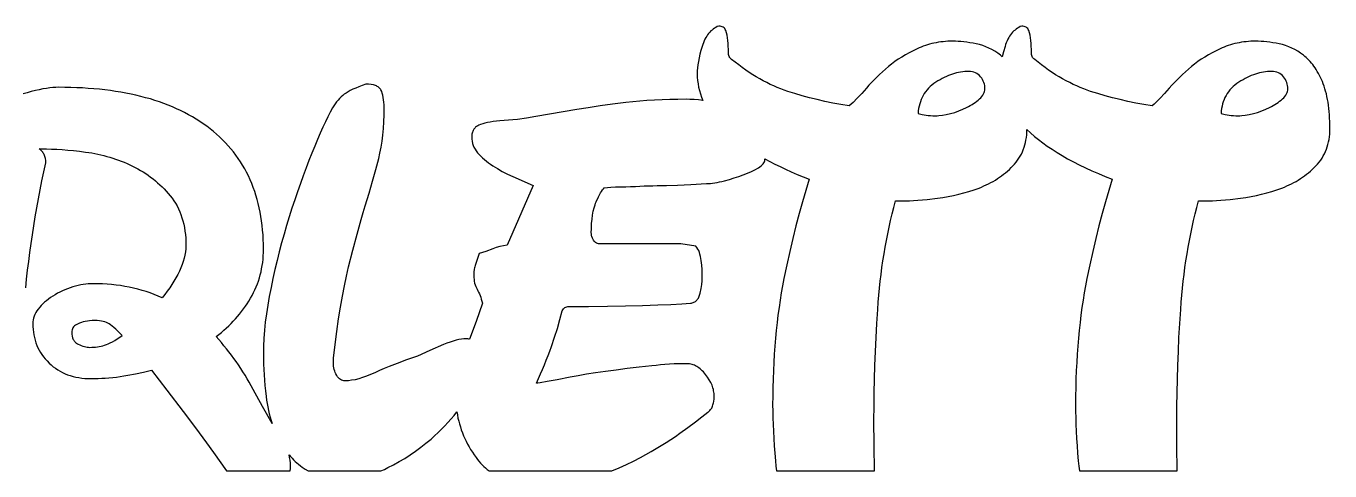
# Model space of a CAD drawing. Extents: x 0 to 321, y 2 to 101.
# Drawn here: x 160.5 to 320.9, y 1.9 to 56.6 of the extents above; entities that cross this region are included whole.
import ezdxf

# ---------------------------------------------------------------- set-up
doc = ezdxf.new("R2010")
doc.units = 0
doc.layers.add('CAMADA_1', color=18, linetype='CONTINUOUS')

msp = doc.modelspace()

# ---------------------------------------------------------------- linework, layer by layer
at = {"layer": 'CAMADA_1'}
msp.add_lwpolyline([(160.42, 24.42), (160.53, 25.5), (160.65, 26.59), (160.78, 27.68), (160.92, 28.77), (161.07, 29.86), (161.23, 30.96), (161.4, 32.06), (161.58, 33.16), (161.77, 34.26), (161.97, 35.36), (162.18, 36.47), (162.41, 37.58), (162.64, 38.69), (162.88, 39.8), (162.87, 40.08), (162.83, 40.34), (162.77, 40.58), (162.68, 40.8), (162.63, 40.9), (162.57, 41), (162.51, 41.1), (162.43, 41.19), (162.36, 41.28), (162.27, 41.36), (162.08, 41.51), (162.35, 41.52), (162.96, 41.51), (163.59, 41.49), (164.24, 41.46), (164.91, 41.42), (165.6, 41.36), (166.31, 41.29), (167.04, 41.21), (167.79, 41.12), (168.17, 41.07), (168.55, 41.01), (168.92, 40.94), (169.3, 40.86), (169.67, 40.78), (170.03, 40.69), (170.4, 40.59), (170.76, 40.49), (171.12, 40.38), (171.47, 40.26), (171.83, 40.13), (172.18, 40), (172.53, 39.86), (172.88, 39.71), (173.22, 39.56), (173.56, 39.4), (173.9, 39.23), (174.23, 39.05), (174.55, 38.86), (174.87, 38.67), (175.18, 38.47), (175.49, 38.26), (175.79, 38.04), (176.08, 37.82), (176.37, 37.59), (176.65, 37.35), (176.92, 37.1), (177.19, 36.85), (177.45, 36.58), (177.71, 36.31), (177.96, 36.03), (178.2, 35.75), (178.44, 35.45), (178.65, 35.14), (178.86, 34.82), (179.04, 34.49), (179.22, 34.15), (179.37, 33.79), (179.52, 33.43), (179.64, 33.05), (179.76, 32.65), (179.86, 32.25), (179.94, 31.84), (180.01, 31.41), (180.06, 30.97), (180.1, 30.52), (180.12, 30.06), (180.13, 29.58), (180.11, 29.21), (180.08, 28.84), (180.01, 28.46), (179.93, 28.07), (179.81, 27.68), (179.68, 27.28), (179.52, 26.88), (179.33, 26.46), (179.12, 26.05), (178.9, 25.64), (178.66, 25.23), (178.4, 24.82), (178.13, 24.42), (177.84, 24.02), (177.53, 23.61), (177.21, 23.22), (176.72, 23.42), (176.23, 23.62), (175.74, 23.8), (175.23, 23.97), (174.73, 24.12), (174.21, 24.27), (173.69, 24.39), (173.16, 24.51), (172.63, 24.61), (172.09, 24.7), (171.54, 24.77), (170.99, 24.83), (170.43, 24.88), (169.87, 24.91), (169.3, 24.93), (168.72, 24.94), (168.42, 24.93), (168.11, 24.91), (167.81, 24.88), (167.49, 24.84), (167.18, 24.78), (166.85, 24.72), (166.53, 24.63), (166.2, 24.54), (165.87, 24.44), (165.55, 24.32), (165.23, 24.2), (164.92, 24.06), (164.62, 23.91), (164.32, 23.76), (164.03, 23.59), (163.75, 23.41), (163.47, 23.23), (163.21, 23.04), (162.97, 22.85), (162.73, 22.65), (162.52, 22.45), (162.32, 22.25), (162.13, 22.04), (161.96, 21.82), (161.8, 21.61), (161.67, 21.39), (161.55, 21.17), (161.46, 20.94), (161.39, 20.72), (161.33, 20.49), (161.3, 20.26), (161.29, 20.03), (161.3, 19.67), (161.32, 19.32), (161.36, 18.97), (161.42, 18.64), (161.49, 18.31), (161.57, 17.98), (161.67, 17.67), (161.79, 17.36), (161.92, 17.06), (162.07, 16.77), (162.23, 16.49), (162.41, 16.22), (162.61, 15.95), (162.82, 15.69), (163.04, 15.44), (163.28, 15.19), (163.54, 14.96), (163.8, 14.74), (164.07, 14.54), (164.35, 14.35), (164.64, 14.18), (164.94, 14.02), (165.25, 13.88), (165.57, 13.75), (165.9, 13.64), (166.24, 13.54), (166.58, 13.46), (166.94, 13.39), (167.3, 13.34), (167.68, 13.3), (168.06, 13.28), (168.45, 13.27), (168.89, 13.27), (169.32, 13.29), (169.77, 13.31), (170.21, 13.33), (170.66, 13.37), (171.12, 13.42), (171.57, 13.47), (172.04, 13.53), (172.5, 13.6), (172.97, 13.68), (173.93, 13.87), (174.9, 14.08), (175.88, 14.33), (177.79, 11.86), (179.79, 9.22), (180.8, 7.89), (181.75, 6.6), (182.65, 5.37), (183.51, 4.18), (185.12, 1.93), (192.96, 1.93), (192.98, 2.23), (192.99, 2.53), (192.98, 2.89), (192.95, 3.24), (192.89, 3.58), (192.82, 3.9), (193, 3.69), (193.19, 3.49), (193.38, 3.29), (193.58, 3.1), (193.79, 2.92), (194, 2.74), (194.22, 2.56), (194.44, 2.39), (194.8, 2.15), (195.17, 1.93), (204.12, 1.93), (204.55, 2.12), (204.99, 2.33), (205.69, 2.69), (206.39, 3.07), (207.07, 3.47), (207.74, 3.9), (208.39, 4.35), (209.04, 4.83), (209.67, 5.32), (210.29, 5.84), (210.73, 6.24), (211.17, 6.64), (211.58, 7.04), (211.99, 7.46), (212.38, 7.88), (212.76, 8.31), (213.12, 8.74), (213.47, 9.18), (213.53, 8.81), (213.61, 8.43), (213.7, 8.06), (213.79, 7.7), (213.9, 7.33), (214.02, 6.97), (214.15, 6.62), (214.29, 6.26), (214.45, 5.91), (214.61, 5.57), (214.79, 5.23), (214.97, 4.89), (215.17, 4.55), (215.38, 4.22), (215.6, 3.89), (215.83, 3.57), (216.01, 3.33), (216.19, 3.11), (216.38, 2.89), (216.58, 2.68), (216.78, 2.48), (217, 2.29), (217.22, 2.11), (217.44, 1.93), (232.55, 1.93), (233.45, 2.31), (234.34, 2.71), (235.2, 3.12), (236.06, 3.57), (236.73, 3.93), (237.38, 4.3), (238.01, 4.67), (238.63, 5.04), (239.22, 5.42), (239.8, 5.79), (240.36, 6.17), (240.9, 6.55), (241.91, 7.28), (242.82, 7.96), (243.63, 8.58), (244.34, 9.14), (244.44, 9.21), (244.53, 9.28), (244.62, 9.37), (244.69, 9.46), (244.76, 9.56), (244.83, 9.66), (244.89, 9.78), (244.94, 9.9), (244.99, 10.03), (245.03, 10.16), (245.06, 10.3), (245.09, 10.45), (245.13, 10.78), (245.14, 11.13), (245.14, 11.29), (245.12, 11.46), (245.1, 11.62), (245.07, 11.79), (245.04, 11.95), (244.99, 12.12), (244.94, 12.29), (244.88, 12.45), (244.8, 12.62), (244.73, 12.78), (244.54, 13.11), (244.33, 13.45), (244.08, 13.78), (243.95, 13.94), (243.81, 14.09), (243.68, 14.23), (243.54, 14.36), (243.4, 14.48), (243.27, 14.59), (243.13, 14.68), (242.99, 14.77), (242.84, 14.85), (242.7, 14.92), (242.56, 14.97), (242.41, 15.02), (242.27, 15.06), (242.12, 15.08), (241.97, 15.1), (241.82, 15.1), (241.29, 15.1), (240.75, 15.09), (240.2, 15.07), (239.64, 15.04), (239.08, 15), (238.53, 14.96), (237.98, 14.9), (237.45, 14.84), (235.9, 14.67), (234.44, 14.5), (233.06, 14.33), (231.76, 14.16), (230.55, 13.98), (229.43, 13.81), (228.39, 13.63), (227.43, 13.45), (225.81, 13.13), (224.57, 12.9), (223.72, 12.76), (223.44, 12.73), (223.26, 12.72), (223.52, 13.28), (223.77, 13.84), (224.02, 14.41), (224.25, 14.97), (224.48, 15.54), (224.7, 16.1), (224.91, 16.66), (225.11, 17.23), (225.5, 18.35), (225.84, 19.45), (226.16, 20.53), (226.44, 21.6), (226.51, 21.73), (226.59, 21.84), (226.68, 21.93), (226.77, 22), (226.88, 22.06), (226.99, 22.1), (227.11, 22.13), (227.24, 22.13), (229.69, 22.14), (232.03, 22.17), (234.24, 22.21), (236.32, 22.27), (238.21, 22.33), (239.82, 22.4), (241.16, 22.46), (242.22, 22.53), (242.34, 22.55), (242.44, 22.58), (242.55, 22.62), (242.65, 22.66), (242.74, 22.71), (242.83, 22.77), (242.91, 22.84), (242.99, 22.91), (243.06, 23), (243.12, 23.09), (243.19, 23.18), (243.24, 23.29), (243.29, 23.4), (243.34, 23.52), (243.42, 23.79), (243.53, 24.33), (243.62, 24.84), (243.66, 25.3), (243.68, 25.51), (243.68, 25.71), (243.67, 26.19), (243.65, 26.69), (243.61, 27.22), (243.55, 27.77), (243.51, 28.04), (243.46, 28.3), (243.39, 28.55), (243.32, 28.78), (243.23, 29), (243.13, 29.2), (243.01, 29.39), (242.89, 29.56), (241.03, 29.83), (231.21, 29.83), (231.06, 29.83), (230.91, 29.85), (230.77, 29.89), (230.65, 29.94), (230.54, 30.01), (230.44, 30.09), (230.36, 30.18), (230.29, 30.29), (230.17, 30.52), (230.09, 30.74), (230.06, 30.84), (230.04, 30.95), (230.03, 31.05), (230.02, 31.15), (230.03, 31.76), (230.06, 32.34), (230.11, 32.87), (230.17, 33.37), (230.25, 33.84), (230.36, 34.26), (230.48, 34.65), (230.55, 34.83), (230.62, 35), (230.9, 35.6), (231.04, 35.86), (231.16, 36.09), (231.29, 36.29), (231.4, 36.47), (231.51, 36.61), (231.61, 36.72), (231.99, 36.78), (232.44, 36.82), (232.98, 36.85), (233.6, 36.85), (234.25, 36.86), (234.86, 36.87), (235.44, 36.89), (235.99, 36.92), (236.52, 36.95), (237.05, 36.97), (237.58, 36.98), (238.11, 36.99), (238.67, 36.99), (239.27, 37), (240.63, 37.05), (242.26, 37.14), (244.21, 37.25), (244.45, 37.26), (244.7, 37.27), (244.95, 37.3), (245.22, 37.34), (245.5, 37.38), (245.79, 37.44), (246.09, 37.51), (246.4, 37.58), (247.02, 37.75), (247.61, 37.93), (248.18, 38.12), (248.72, 38.31), (249.24, 38.52), (249.72, 38.73), (250.16, 38.95), (250.58, 39.18), (250.76, 39.29), (250.93, 39.41), (251.06, 39.53), (251.17, 39.66), (251.26, 39.78), (251.32, 39.91), (251.36, 40.04), (251.37, 40.17), (251.37, 40.3), (251.98, 39.97), (252.61, 39.65), (253.26, 39.33), (253.93, 39.01), (254.63, 38.69), (255.34, 38.38), (256.08, 38.07), (256.84, 37.77), (256.42, 36.41), (256, 35.01), (255.6, 33.56), (255.2, 32.06), (254.82, 30.51), (254.44, 28.91), (254.08, 27.26), (253.73, 25.56), (253.56, 24.69), (253.4, 23.81), (253.25, 22.92), (253.12, 22.01), (252.99, 21.08), (252.88, 20.15), (252.77, 19.2), (252.68, 18.24), (252.6, 17.26), (252.53, 16.27), (252.47, 15.27), (252.42, 14.25), (252.38, 13.22), (252.36, 12.17), (252.34, 11.12), (252.33, 10.05), (252.34, 9.27), (252.35, 8.47), (252.38, 7.65), (252.42, 6.8), (252.46, 5.92), (252.52, 5.02), (252.59, 4.1), (252.67, 3.15), (252.73, 2.53), (252.81, 1.93), (264.85, 1.93), (264.81, 5.04), (264.8, 8.19), (264.81, 9.85), (264.83, 11.53), (264.87, 13.21), (264.92, 14.9), (264.98, 16.61), (265.06, 18.32), (265.16, 20.05), (265.27, 21.78), (265.33, 22.65), (265.4, 23.52), (265.48, 24.37), (265.58, 25.23), (265.68, 26.08), (265.79, 26.92), (265.91, 27.76), (266.04, 28.6), (266.19, 29.43), (266.34, 30.25), (266.5, 31.08), (266.67, 31.89), (266.85, 32.7), (267.04, 33.51), (267.24, 34.31), (267.45, 35.11), (268.25, 35.11), (268.69, 35.12), (269.17, 35.13), (269.67, 35.16), (270.21, 35.2), (270.77, 35.24), (271.36, 35.3), (272.63, 35.44), (273.29, 35.54), (273.94, 35.65), (274.59, 35.78), (275.23, 35.93), (275.86, 36.09), (276.49, 36.28), (277.12, 36.48), (277.73, 36.7), (278.04, 36.82), (278.33, 36.95), (278.63, 37.08), (278.91, 37.22), (279.19, 37.37), (279.47, 37.52), (279.74, 37.68), (280, 37.85), (280.26, 38.02), (280.51, 38.2), (280.76, 38.39), (281, 38.58), (281.24, 38.78), (281.47, 38.99), (281.69, 39.2), (281.91, 39.42), (282.11, 39.65), (282.31, 39.88), (282.48, 40.11), (282.65, 40.36), (282.8, 40.61), (282.94, 40.87), (283.07, 41.14), (283.18, 41.41), (283.28, 41.7), (283.37, 41.99), (283.45, 42.28), (283.51, 42.59), (283.56, 42.9), (283.6, 43.22), (283.62, 43.55), (283.63, 43.88), (284.07, 43.47), (284.55, 43.05), (285.05, 42.65), (285.58, 42.25), (286.13, 41.85), (286.72, 41.46), (287.33, 41.07), (287.97, 40.68), (288.64, 40.3), (289.34, 39.93), (290.07, 39.56), (290.82, 39.19), (291.61, 38.83), (292.42, 38.47), (293.26, 38.11), (294.12, 37.77), (293.7, 36.41), (293.28, 35.01), (292.88, 33.56), (292.48, 32.06), (292.1, 30.51), (291.72, 28.91), (291.36, 27.26), (291.01, 25.56), (290.84, 24.69), (290.68, 23.81), (290.53, 22.92), (290.4, 22.01), (290.27, 21.08), (290.16, 20.15), (290.06, 19.2), (289.96, 18.24), (289.88, 17.26), (289.81, 16.27), (289.75, 15.27), (289.7, 14.25), (289.66, 13.22), (289.64, 12.17), (289.62, 11.12), (289.62, 10.05), (289.62, 9.27), (289.64, 8.47), (289.66, 7.65), (289.7, 6.8), (289.74, 5.92), (289.8, 5.02), (289.87, 4.1), (289.95, 3.15), (290.01, 2.53), (290.09, 1.93), (302.13, 1.93), (302.09, 5.04), (302.08, 8.19), (302.09, 9.85), (302.11, 11.53), (302.15, 13.21), (302.2, 14.9), (302.26, 16.61), (302.34, 18.32), (302.44, 20.05), (302.55, 21.78), (302.61, 22.65), (302.68, 23.52), (302.76, 24.37), (302.86, 25.23), (302.96, 26.08), (303.07, 26.92), (303.19, 27.76), (303.33, 28.6), (303.47, 29.43), (303.62, 30.25), (303.78, 31.08), (303.95, 31.89), (304.13, 32.7), (304.32, 33.51), (304.52, 34.31), (304.73, 35.11), (305.53, 35.11), (305.98, 35.12), (306.45, 35.13), (306.95, 35.16), (307.49, 35.2), (308.05, 35.24), (308.64, 35.3), (309.91, 35.44), (310.57, 35.54), (311.22, 35.65), (311.87, 35.78), (312.51, 35.93), (313.14, 36.09), (313.77, 36.28), (314.4, 36.48), (315.01, 36.7), (315.32, 36.82), (315.62, 36.95), (315.91, 37.08), (316.19, 37.22), (316.48, 37.37), (316.75, 37.52), (317.02, 37.68), (317.28, 37.85), (317.54, 38.02), (317.8, 38.2), (318.04, 38.39), (318.28, 38.58), (318.52, 38.78), (318.75, 38.99), (318.97, 39.2), (319.19, 39.42), (319.4, 39.65), (319.59, 39.89), (319.78, 40.13), (319.95, 40.38), (320.1, 40.64), (320.24, 40.91), (320.37, 41.18), (320.48, 41.46), (320.58, 41.75), (320.67, 42.05), (320.75, 42.36), (320.81, 42.67), (320.85, 42.99), (320.89, 43.32), (320.91, 43.65), (320.91, 44), (320.9, 44.87), (320.88, 45.29), (320.86, 45.7), (320.82, 46.1), (320.78, 46.49), (320.74, 46.87), (320.68, 47.23), (320.62, 47.59), (320.55, 47.93), (320.48, 48.26), (320.39, 48.59), (320.3, 48.9), (320.2, 49.2), (320.1, 49.49), (319.99, 49.77), (319.75, 50.3), (319.49, 50.79), (319.36, 51.03), (319.22, 51.25), (319.09, 51.47), (318.94, 51.67), (318.8, 51.87), (318.64, 52.06), (318.49, 52.24), (318.33, 52.42), (318.17, 52.58), (318.01, 52.73), (317.84, 52.88), (317.67, 53.02), (317.31, 53.27), (316.96, 53.5), (316.59, 53.71), (316.22, 53.9), (315.85, 54.06), (315.46, 54.2), (315.08, 54.32), (314.68, 54.41), (314.29, 54.49), (313.9, 54.55), (313.53, 54.61), (313.16, 54.66), (312.8, 54.69), (312.44, 54.72), (312.1, 54.74), (311.76, 54.74), (311.17, 54.73), (310.59, 54.68), (310.31, 54.65), (310.03, 54.61), (309.75, 54.56), (309.48, 54.51), (309.2, 54.45), (308.94, 54.38), (308.67, 54.3), (308.41, 54.22), (308.15, 54.13), (307.89, 54.03), (307.64, 53.93), (307.39, 53.81), (306.9, 53.58), (306.42, 53.33), (305.96, 53.07), (305.51, 52.8), (305.08, 52.52), (304.66, 52.23), (304.26, 51.93), (303.87, 51.62), (303.5, 51.31), (303.13, 50.99), (302.78, 50.66), (302.43, 50.33), (302.1, 50), (301.77, 49.66), (301.46, 49.32), (301.15, 48.97), (300.57, 48.31), (300.03, 47.73), (299.51, 47.22), (299.27, 46.99), (299.03, 46.78), (298.01, 46.96), (297.02, 47.14), (296.04, 47.35), (295.09, 47.56), (294.15, 47.79), (293.24, 48.04), (292.34, 48.3), (291.47, 48.57), (291.04, 48.72), (290.61, 48.88), (290.18, 49.06), (289.75, 49.24), (289.32, 49.44), (288.89, 49.65), (288.45, 49.88), (288.02, 50.12), (287.59, 50.37), (287.16, 50.63), (286.73, 50.91), (286.3, 51.2), (285.87, 51.5), (285.44, 51.82), (285.01, 52.15), (284.58, 52.49), (284.48, 52.56), (284.4, 52.64), (284.33, 52.74), (284.28, 52.85), (284.23, 52.97), (284.2, 53.11), (284.18, 53.26), (284.18, 53.42), (284.17, 53.75), (284.16, 54.09), (284.14, 54.45), (284.11, 54.81), (284.07, 55.16), (284.01, 55.49), (283.94, 55.79), (283.85, 56.07), (283.79, 56.19), (283.72, 56.3), (283.63, 56.39), (283.53, 56.47), (283.42, 56.52), (283.29, 56.57), (283.14, 56.59), (282.98, 56.6), (282.8, 56.53), (282.63, 56.44), (282.47, 56.35), (282.31, 56.24), (282.16, 56.12), (282.01, 56), (281.87, 55.85), (281.74, 55.7), (281.62, 55.54), (281.5, 55.37), (281.39, 55.18), (281.28, 54.98), (281.18, 54.77), (281.09, 54.55), (281.01, 54.32), (280.93, 54.08), (280.75, 53.44), (280.6, 52.84), (280.38, 53.02), (280.03, 53.27), (279.68, 53.5), (279.31, 53.71), (278.94, 53.9), (278.57, 54.06), (278.18, 54.2), (277.8, 54.32), (277.4, 54.41), (277.01, 54.49), (276.62, 54.55), (276.24, 54.61), (275.88, 54.66), (275.51, 54.69), (275.16, 54.72), (274.82, 54.74), (274.48, 54.74), (273.89, 54.73), (273.31, 54.68), (273.03, 54.65), (272.75, 54.61), (272.47, 54.56), (272.19, 54.51), (271.92, 54.45), (271.65, 54.38), (271.39, 54.3), (271.13, 54.22), (270.87, 54.13), (270.61, 54.03), (270.36, 53.93), (270.11, 53.81), (269.62, 53.58), (269.14, 53.33), (268.68, 53.07), (268.23, 52.8), (267.8, 52.52), (267.38, 52.23), (266.98, 51.93), (266.59, 51.62), (266.22, 51.31), (265.85, 50.99), (265.49, 50.66), (265.15, 50.33), (264.81, 50), (264.49, 49.66), (264.18, 49.32), (263.87, 48.97), (263.29, 48.31), (262.75, 47.73), (262.23, 47.22), (261.99, 46.99), (261.75, 46.78), (260.73, 46.96), (259.74, 47.14), (258.76, 47.35), (257.8, 47.56), (256.87, 47.79), (255.96, 48.04), (255.06, 48.3), (254.19, 48.57), (253.76, 48.72), (253.33, 48.88), (252.9, 49.06), (252.47, 49.24), (252.04, 49.44), (251.6, 49.65), (251.17, 49.88), (250.74, 50.12), (250.31, 50.37), (249.88, 50.63), (249.45, 50.91), (249.02, 51.2), (248.59, 51.5), (248.16, 51.82), (247.73, 52.15), (247.29, 52.49), (247.2, 52.56), (247.12, 52.64), (247.05, 52.74), (247, 52.85), (246.95, 52.97), (246.92, 53.11), (246.9, 53.26), (246.9, 53.42), (246.89, 53.75), (246.88, 54.09), (246.86, 54.45), (246.83, 54.81), (246.79, 55.16), (246.73, 55.49), (246.66, 55.79), (246.56, 56.07), (246.51, 56.19), (246.44, 56.3), (246.35, 56.39), (246.25, 56.47), (246.13, 56.52), (246.01, 56.57), (245.86, 56.59), (245.7, 56.6), (245.52, 56.53), (245.35, 56.44), (245.19, 56.35), (245.03, 56.24), (244.88, 56.12), (244.73, 56), (244.59, 55.85), (244.46, 55.7), (244.33, 55.54), (244.22, 55.37), (244.1, 55.18), (244, 54.98), (243.9, 54.77), (243.81, 54.55), (243.73, 54.32), (243.65, 54.08), (243.51, 53.59), (243.39, 53.13), (243.28, 52.68), (243.2, 52.25), (243.13, 51.85), (243.09, 51.47), (243.06, 51.1), (243.05, 50.76), (243.06, 50.34), (243.09, 49.92), (243.15, 49.5), (243.22, 49.09), (243.32, 48.68), (243.44, 48.27), (243.58, 47.87), (243.75, 47.47), (243.19, 47.53), (242.66, 47.57), (242.16, 47.59), (241.69, 47.6), (240.68, 47.59), (239.69, 47.57), (238.72, 47.54), (237.78, 47.5), (236.86, 47.44), (235.97, 47.37), (235.11, 47.29), (234.27, 47.2), (232.64, 47), (231.1, 46.79), (229.63, 46.57), (228.23, 46.34), (223.19, 45.48), (222.04, 45.29), (220.92, 45.14), (220.37, 45.08), (219.82, 45.03), (219.28, 44.98), (218.75, 44.95), (218.33, 44.91), (217.94, 44.86), (217.58, 44.81), (217.24, 44.75), (216.93, 44.68), (216.65, 44.6), (216.39, 44.51), (216.16, 44.41), (216.06, 44.36), (215.96, 44.3), (215.87, 44.24), (215.78, 44.17), (215.71, 44.1), (215.64, 44.02), (215.57, 43.94), (215.52, 43.85), (215.46, 43.76), (215.42, 43.66), (215.38, 43.55), (215.35, 43.44), (215.33, 43.33), (215.31, 43.21), (215.3, 42.96), (215.31, 42.69), (215.35, 42.44), (215.4, 42.19), (215.48, 41.94), (215.58, 41.71), (215.71, 41.48), (215.86, 41.25), (216.03, 41.03), (216.22, 40.82), (216.42, 40.61), (216.63, 40.4), (216.86, 40.2), (217.1, 40.01), (217.35, 39.81), (217.61, 39.63), (217.89, 39.44), (218.46, 39.08), (219.06, 38.74), (219.69, 38.42), (220.34, 38.11), (222.86, 36.99), (219.68, 29.69), (219.22, 29.61), (218.76, 29.51), (218.32, 29.38), (217.89, 29.23), (217.04, 28.91), (216.23, 28.63), (215.98, 27.9), (215.76, 27.31), (215.72, 27.17), (215.68, 27.02), (215.64, 26.87), (215.61, 26.71), (215.58, 26.36), (215.56, 25.98), (215.57, 25.72), (215.59, 25.47), (215.62, 25.24), (215.66, 25.02), (215.72, 24.81), (215.79, 24.61), (215.87, 24.43), (215.96, 24.26), (216.06, 24.08), (216.15, 23.9), (216.24, 23.7), (216.33, 23.49), (216.41, 23.27), (216.48, 23.04), (216.63, 22.53), (215.84, 20.31), (215.04, 18.11), (214.94, 18.14), (214.83, 18.16), (214.72, 18.17), (214.6, 18.18), (214.32, 18.16), (214.03, 18.13), (213.71, 18.07), (213.37, 17.99), (213.02, 17.89), (212.64, 17.77), (212.24, 17.62), (211.82, 17.45), (210.16, 16.73), (208.63, 16.05), (207.16, 15.53), (206.47, 15.27), (205.8, 15.01), (205.16, 14.75), (204.54, 14.5), (203.95, 14.25), (203.39, 14), (202.86, 13.76), (202.34, 13.56), (201.85, 13.39), (201.39, 13.25), (200.94, 13.14), (200.52, 13.07), (200.12, 13.02), (199.93, 13.01), (199.75, 13), (199.58, 13.01), (199.43, 13.04), (199.29, 13.1), (199.15, 13.17), (199.02, 13.26), (198.9, 13.38), (198.79, 13.51), (198.69, 13.67), (198.59, 13.84), (198.51, 14.01), (198.44, 14.2), (198.39, 14.4), (198.34, 14.6), (198.31, 14.81), (198.29, 15.03), (198.29, 15.26), (198.29, 15.79), (198.49, 17.47), (198.7, 19.07), (198.92, 20.6), (199.15, 22.04), (199.39, 23.4), (199.63, 24.68), (199.88, 25.88), (200.14, 27), (200.67, 29.08), (201.19, 31.02), (201.44, 31.94), (201.7, 32.83), (201.95, 33.68), (202.2, 34.49), (202.68, 36.05), (203.11, 37.54), (203.51, 38.96), (203.86, 40.32), (204.01, 41), (204.15, 41.71), (204.26, 42.44), (204.36, 43.21), (204.43, 44), (204.48, 44.83), (204.51, 45.68), (204.52, 46.56), (204.51, 46.91), (204.5, 47.24), (204.46, 47.55), (204.42, 47.83), (204.37, 48.1), (204.3, 48.34), (204.22, 48.55), (204.12, 48.75), (204.07, 48.83), (204.01, 48.92), (203.94, 48.99), (203.86, 49.07), (203.77, 49.13), (203.68, 49.19), (203.57, 49.24), (203.46, 49.29), (203.34, 49.34), (203.21, 49.37), (202.93, 49.43), (202.61, 49.46), (202.27, 49.48), (201.82, 49.31), (201.4, 49.15), (201.02, 48.99), (200.67, 48.83), (200.36, 48.67), (200.08, 48.52), (199.83, 48.37), (199.61, 48.22), (199.42, 48.06), (199.22, 47.89), (199.04, 47.7), (198.85, 47.5), (198.67, 47.29), (198.49, 47.06), (198.32, 46.82), (198.15, 46.56), (197.88, 46.04), (197.6, 45.46), (197.3, 44.84), (196.99, 44.17), (196.67, 43.45), (196.34, 42.68), (195.99, 41.86), (195.63, 40.99), (195.27, 40.08), (194.91, 39.16), (194.56, 38.21), (194.21, 37.24), (193.86, 36.25), (193.52, 35.24), (193.18, 34.21), (192.85, 33.16), (192.52, 32.1), (192.21, 31.03), (191.91, 29.95), (191.62, 28.87), (191.35, 27.78), (191.08, 26.68), (190.83, 25.58), (190.6, 24.48), (190.38, 23.38), (190.19, 22.3), (190.03, 21.25), (189.9, 20.21), (189.8, 19.21), (189.72, 18.22), (189.68, 17.26), (189.67, 16.32), (189.67, 15.69), (189.69, 15.05), (189.71, 14.4), (189.75, 13.75), (189.8, 13.09), (189.85, 12.43), (189.92, 11.76), (190, 11.08), (190.06, 10.64), (190.12, 10.21), (190.2, 9.79), (190.29, 9.37), (190.39, 8.95), (190.49, 8.55), (190.61, 8.14), (190.73, 7.75), (189.56, 9.85), (188.41, 11.94), (187.92, 12.83), (187.67, 13.26), (187.41, 13.69), (187.14, 14.12), (186.87, 14.53), (186.59, 14.95), (186.31, 15.36), (186.02, 15.76), (185.73, 16.16), (185.43, 16.55), (185.12, 16.94), (184.81, 17.32), (184.49, 17.7), (184.17, 18.07), (183.84, 18.44), (184.17, 18.69), (184.49, 18.95), (184.8, 19.21), (185.1, 19.48), (185.39, 19.76), (185.68, 20.04), (185.96, 20.32), (186.23, 20.61), (186.49, 20.91), (186.74, 21.21), (186.98, 21.52), (187.22, 21.84), (187.45, 22.16), (187.67, 22.48), (187.88, 22.81), (188.08, 23.15), (188.28, 23.49), (188.46, 23.84), (188.62, 24.19), (188.78, 24.55), (188.92, 24.91), (189.05, 25.27), (189.17, 25.64), (189.28, 26.02), (189.37, 26.4), (189.45, 26.78), (189.52, 27.17), (189.58, 27.56), (189.62, 27.96), (189.65, 28.36), (189.67, 28.77), (189.67, 29.18), (189.67, 29.78), (189.65, 30.38), (189.62, 30.96), (189.57, 31.53), (189.51, 32.1), (189.44, 32.65), (189.36, 33.2), (189.26, 33.74), (189.16, 34.27), (189.03, 34.79), (188.9, 35.3), (188.75, 35.8), (188.59, 36.29), (188.42, 36.78), (188.23, 37.25), (188.03, 37.72), (187.82, 38.18), (187.6, 38.63), (187.36, 39.07), (187.11, 39.5), (186.85, 39.92), (186.57, 40.33), (186.28, 40.74), (185.98, 41.13), (185.67, 41.52), (185.34, 41.9), (185, 42.26), (184.65, 42.62), (184.28, 42.97), (183.9, 43.32), (183.51, 43.65), (183.11, 43.97), (182.69, 44.29), (182.27, 44.59), (181.83, 44.88), (181.38, 45.17), (180.92, 45.44), (180.45, 45.71), (179.97, 45.96), (179.48, 46.21), (178.98, 46.44), (178.47, 46.66), (177.95, 46.88), (177.41, 47.08), (176.87, 47.28), (176.31, 47.46), (175.75, 47.64), (175.17, 47.8), (174.58, 47.96), (173.98, 48.1), (173.37, 48.23), (172.75, 48.36), (172.12, 48.47), (171.48, 48.58), (170.83, 48.67), (170.17, 48.76), (169.49, 48.83), (168.81, 48.9), (168.11, 48.95), (167.41, 49), (166.69, 49.03), (165.96, 49.06), (165.22, 49.07), (164.48, 49.08), (164.13, 49.07), (163.77, 49.04), (163.38, 49), (162.97, 48.94), (162.53, 48.87), (162.08, 48.78), (161.6, 48.67), (161.09, 48.55), (160.58, 48.41), (160.08, 48.26)], dxfattribs=at)
for points in [[(270.24, 45.86), (270.75, 45.74), (271.23, 45.66), (271.48, 45.63), (271.75, 45.61), (272.04, 45.59), (272.36, 45.59), (272.56, 45.59), (272.78, 45.61), (273.22, 45.66), (273.7, 45.74), (274.22, 45.86), (274.74, 46), (275.25, 46.17), (275.73, 46.37), (276.21, 46.58), (276.43, 46.7), (276.65, 46.83), (276.87, 46.95), (277.07, 47.08), (277.26, 47.22), (277.45, 47.36), (277.63, 47.5), (277.8, 47.65), (277.95, 47.8), (278.09, 47.95), (278.2, 48.1), (278.3, 48.26), (278.37, 48.42), (278.42, 48.58), (278.45, 48.74), (278.46, 48.91), (278.45, 49.1), (278.43, 49.3), (278.39, 49.48), (278.33, 49.67), (278.25, 49.85), (278.16, 50.02), (278.06, 50.2), (277.93, 50.36), (277.79, 50.52), (277.64, 50.65), (277.48, 50.77), (277.3, 50.86), (277.11, 50.93), (276.91, 50.99), (276.7, 51.02), (276.47, 51.03), (276.22, 51.02), (275.97, 51.01), (275.72, 50.98), (275.47, 50.94), (275.22, 50.9), (274.97, 50.84), (274.72, 50.77), (274.47, 50.7), (274.21, 50.61), (273.96, 50.51), (273.71, 50.4), (273.45, 50.28), (273.2, 50.15), (272.94, 50.01), (272.68, 49.86), (272.43, 49.7), (272.18, 49.53), (271.94, 49.35), (271.72, 49.16), (271.52, 48.96), (271.33, 48.76), (271.16, 48.54), (271, 48.31), (270.85, 48.08), (270.72, 47.83), (270.61, 47.58), (270.51, 47.31), (270.43, 47.04), (270.36, 46.76), (270.3, 46.47), (270.26, 46.17)], [(307.52, 45.86), (308.03, 45.74), (308.51, 45.66), (308.76, 45.63), (309.03, 45.61), (309.32, 45.59), (309.64, 45.59), (309.84, 45.59), (310.06, 45.61), (310.5, 45.66), (310.98, 45.74), (311.5, 45.86), (312.02, 46), (312.53, 46.17), (313.02, 46.37), (313.49, 46.58), (313.72, 46.7), (313.94, 46.83), (314.15, 46.95), (314.35, 47.08), (314.54, 47.22), (314.73, 47.36), (314.91, 47.5), (315.08, 47.65), (315.23, 47.8), (315.37, 47.95), (315.48, 48.1), (315.58, 48.26), (315.65, 48.42), (315.7, 48.58), (315.73, 48.74), (315.74, 48.91), (315.73, 49.1), (315.71, 49.3), (315.67, 49.48), (315.61, 49.67), (315.54, 49.85), (315.44, 50.02), (315.34, 50.2), (315.21, 50.36), (315.07, 50.52), (314.92, 50.65), (314.76, 50.77), (314.58, 50.86), (314.39, 50.93), (314.19, 50.99), (313.98, 51.02), (313.75, 51.03), (313.5, 51.02), (313.25, 51.01), (313, 50.98), (312.75, 50.94), (312.5, 50.9), (312.25, 50.84), (312, 50.77), (311.75, 50.7), (311.49, 50.61), (311.24, 50.51), (310.99, 50.4), (310.73, 50.28), (310.48, 50.15), (310.22, 50.01), (309.96, 49.86), (309.71, 49.7), (309.46, 49.53), (309.22, 49.35), (309, 49.16), (308.8, 48.96), (308.61, 48.76), (308.44, 48.54), (308.28, 48.31), (308.13, 48.08), (308, 47.83), (307.89, 47.58), (307.79, 47.31), (307.71, 47.04), (307.64, 46.76), (307.58, 46.47), (307.54, 46.17)], [(168.32, 17.11), (168.55, 17.12), (168.78, 17.13), (169.01, 17.15), (169.23, 17.18), (169.46, 17.22), (169.68, 17.26), (169.9, 17.32), (170.11, 17.38), (170.34, 17.46), (170.57, 17.55), (170.82, 17.67), (171.09, 17.81), (171.37, 17.97), (171.67, 18.15), (171.98, 18.35), (172.3, 18.57), (171.74, 19.12), (171.49, 19.35), (171.26, 19.55), (171.04, 19.73), (170.85, 19.88), (170.67, 20), (170.51, 20.1), (170.35, 20.18), (170.17, 20.24), (169.96, 20.3), (169.73, 20.35), (169.48, 20.38), (169.2, 20.41), (168.91, 20.43), (168.59, 20.43), (168.28, 20.39), (168, 20.35), (167.73, 20.3), (167.48, 20.24), (167.26, 20.17), (167.05, 20.1), (166.86, 20.02), (166.7, 19.93), (166.55, 19.84), (166.42, 19.74), (166.31, 19.63), (166.22, 19.51), (166.16, 19.39), (166.11, 19.26), (166.08, 19.12), (166.07, 18.97), (166.08, 18.72), (166.12, 18.48), (166.18, 18.27), (166.22, 18.17), (166.27, 18.08), (166.32, 17.99), (166.38, 17.9), (166.44, 17.83), (166.51, 17.75), (166.59, 17.69), (166.68, 17.62), (166.77, 17.56), (166.86, 17.51), (167.06, 17.42), (167.25, 17.34), (167.44, 17.27), (167.63, 17.21), (167.81, 17.17), (167.98, 17.14), (168.15, 17.12)]]:
    msp.add_lwpolyline(points, close=True, dxfattribs=at)

doc.saveas('drawing.dxf')
